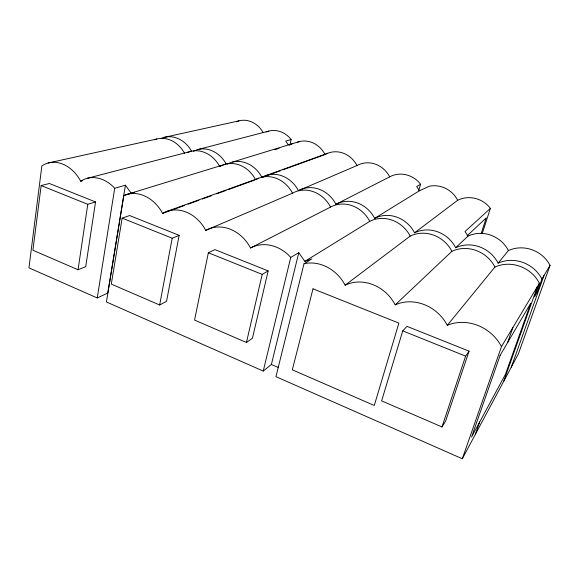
<?xml version="1.0" encoding="UTF-8"?>
<svg xmlns="http://www.w3.org/2000/svg" width="579" height="579" viewBox="0 0 579 579"><rect width="100%" height="100%" fill="white"/><g stroke="black" fill="none" stroke-linecap="round" stroke-linejoin="round"><path stroke-width="0.87" d="M41.145 185.569L32.909 250.251L78.042 269.749L85.728 266.644L95.549 201.948L49.36 183.492L41.145 185.569L87.769 204.3L95.549 201.948M78.042 269.749L87.769 204.3M97.25 297.946L114.707 188.284L112.746 186.221A34.704 27.235 68.1 0 0 80.72 181.249A34.241 26.236 69.2 0 0 41.854 165.97L28.95 267.86L97.25 297.946L107.774 293.061L125.419 185.179L114.707 188.284M122.147 218.117L111.291 284.108L159.652 304.995L166.557 301.326L179.143 235.335L129.602 215.547L122.147 218.117L172.195 238.23L179.143 235.335M159.652 304.995L172.195 238.23M208.36 252.762L194.558 320.071L246.459 342.493L252.458 338.194L268.164 270.9L214.925 249.629L208.36 252.762L262.2 274.395L268.164 270.9M289.913 144.808L291.128 139.525L290.325 138.49A24.39 21.503 71.7 0 0 266.094 132.012M246.459 342.493L262.2 274.395M290.752 257.402L287.944 254.514A36.955 31.65 58.7 0 0 250.512 247.986A36.318 30.492 62.1 0 0 205.762 230.399A35.739 29.363 64.6 0 0 162.605 213.434A35.203 28.277 66.6 0 0 124.261 195.318L123.826 195.55L106.413 301.977L263.242 371.067L290.752 257.402L298.778 252.705L304.844 261.361L311.806 258.929L304.004 263.771L275.944 376.661L462.31 458.756L518.328 353.979L550.05 265.414A30.861 28.632 25.4 0 0 508.398 250.548A30.057 28.11 34 0 0 467.977 236.116L465.017 231.542L490.377 208.389L489.067 206.725A26.25 25.027 39.3 0 0 457.678 200.276A25.802 24.492 50.5 0 0 429.372 186.228L419.42 190.759L374.678 218.334A29.891 27.119 58.7 0 0 335.979 204.293A29.471 26.316 63 0 0 298.417 190.657A29.095 25.512 66 0 0 261.94 177.42A28.747 24.738 68.2 0 0 227.207 164.154M263.242 371.067L271.385 364.466L298.778 252.705M418.805 190.332L420.564 184.274L419.42 182.812A25.447 23.905 58.7 0 0 389.696 176.827A25.143 23.298 64.1 0 0 356.982 165.543A24.875 22.682 67.6 0 0 325.731 154.173M402.738 330.87L381.633 400.878L441.965 426.94L445.627 421.092L469.055 351.149L407.001 326.361L402.738 330.87L465.625 356.136L469.055 351.149M481.258 233.272L486.244 217.842L467.152 235.783M482.321 233.294L490.377 208.389M441.965 426.94L465.625 356.136M462.31 458.756L501.465 346.626L539.389 283.225A33.032 30.361 28.3 0 0 494.944 267.013A32.149 29.739 36.6 0 0 451.895 251.315A31.425 29.03 45.3 0 0 410.193 236.102A30.832 28.248 52.9 0 0 369.771 221.359A30.332 27.43 58.7 0 0 330.566 207.058A29.905 26.598 62.9 0 0 292.525 193.183A29.515 25.78 65.9 0 0 255.607 179.722A29.16 24.984 68 0 0 222.691 165.138M475.359 434.359L479.723 421.917M507.559 342.703L512.893 327.526M503.679 381.38L537.464 286.446M539.389 283.225L534.547 296.824L537.124 292.431L541.908 279.02L550.05 265.414M511.293 367.144L544.014 275.495M304.004 263.771L305.234 263.459A37.686 32.815 54.2 0 1 345.135 285.179A38.532 33.958 48.6 0 1 395.218 304.865A39.553 35.051 41.9 0 1 447.285 325.333L494.944 267.013M374.678 218.334A30.369 27.915 52.8 0 1 414.557 232.809A30.948 28.675 45 0 1 455.687 247.732A31.657 29.363 36.1 0 1 498.114 263.127L508.398 250.548M395.218 304.865L451.895 251.315M455.687 247.732L467.977 236.116M345.135 285.179L410.193 236.102M414.557 232.809L457.678 200.276M304.844 261.361L369.771 221.359M420.564 184.274L416.699 186.576L419.42 190.759M132.975 193.046L134.4 192.3L124.637 195.297M250.512 247.986L330.566 207.058M335.979 204.293L389.696 176.827M289.247 145.119L292.062 143.853M205.762 230.399L292.525 193.183M298.417 190.657L356.982 165.543M162.605 213.434L171.905 210.061M173.591 209.446L184.585 205.465M187.965 204.235L198.959 200.254M202.339 199.024L211.639 195.659M216.712 193.82L226.013 190.448M228.553 189.528L254.76 180.026M261.94 177.42L266.145 175.9M267.831 175.285L280.46 170.711M282.986 169.792L325.072 154.535A24.629 22.082 70 0 0 299.329 141.58L232.519 162.055M166.072 211.704L258.661 178.223M264.965 175.944L327.772 153.232M297.382 142.224L299.329 141.58M274.786 149.7L279.1 148.369M127.814 194.146L225.832 164.103M291.128 139.525L285.729 141.124L288.168 144.75M80.72 181.249L82.457 180.793M87.277 178.31L190.773 151.387M197.859 149.541L268.786 131.093M48.115 163.01L156.706 139.025M164.161 137.382L238.968 120.859M271.385 364.466L278.419 367.535M125.419 185.179L131.556 193.791M221.938 165.471A29.16 24.984 68 0 0 219.752 166.643A28.82 24.209 69.6 0 0 187.748 152.429M154.499 139.771A28.501 23.471 70.9 0 1 184.563 153.269M236.362 121.785A24.166 20.938 72.9 0 1 263.184 132.613M161.273 138.424A28.11 23.254 71 0 1 191.707 151.409M193.437 151.264A28.422 23.985 69.8 0 1 226.143 163.9M498.114 263.127A32.518 29.956 27.7 0 1 541.908 279.02M447.285 325.333A40.783 36.064 34.9 0 1 501.465 346.626M313.007 288.812L292.315 369.822L374.28 405.474L398.88 323.111L313.007 288.812M500.14 355.34L471.545 437.065L505.474 374.273L530.755 303.164L500.14 355.34"/></g></svg>
